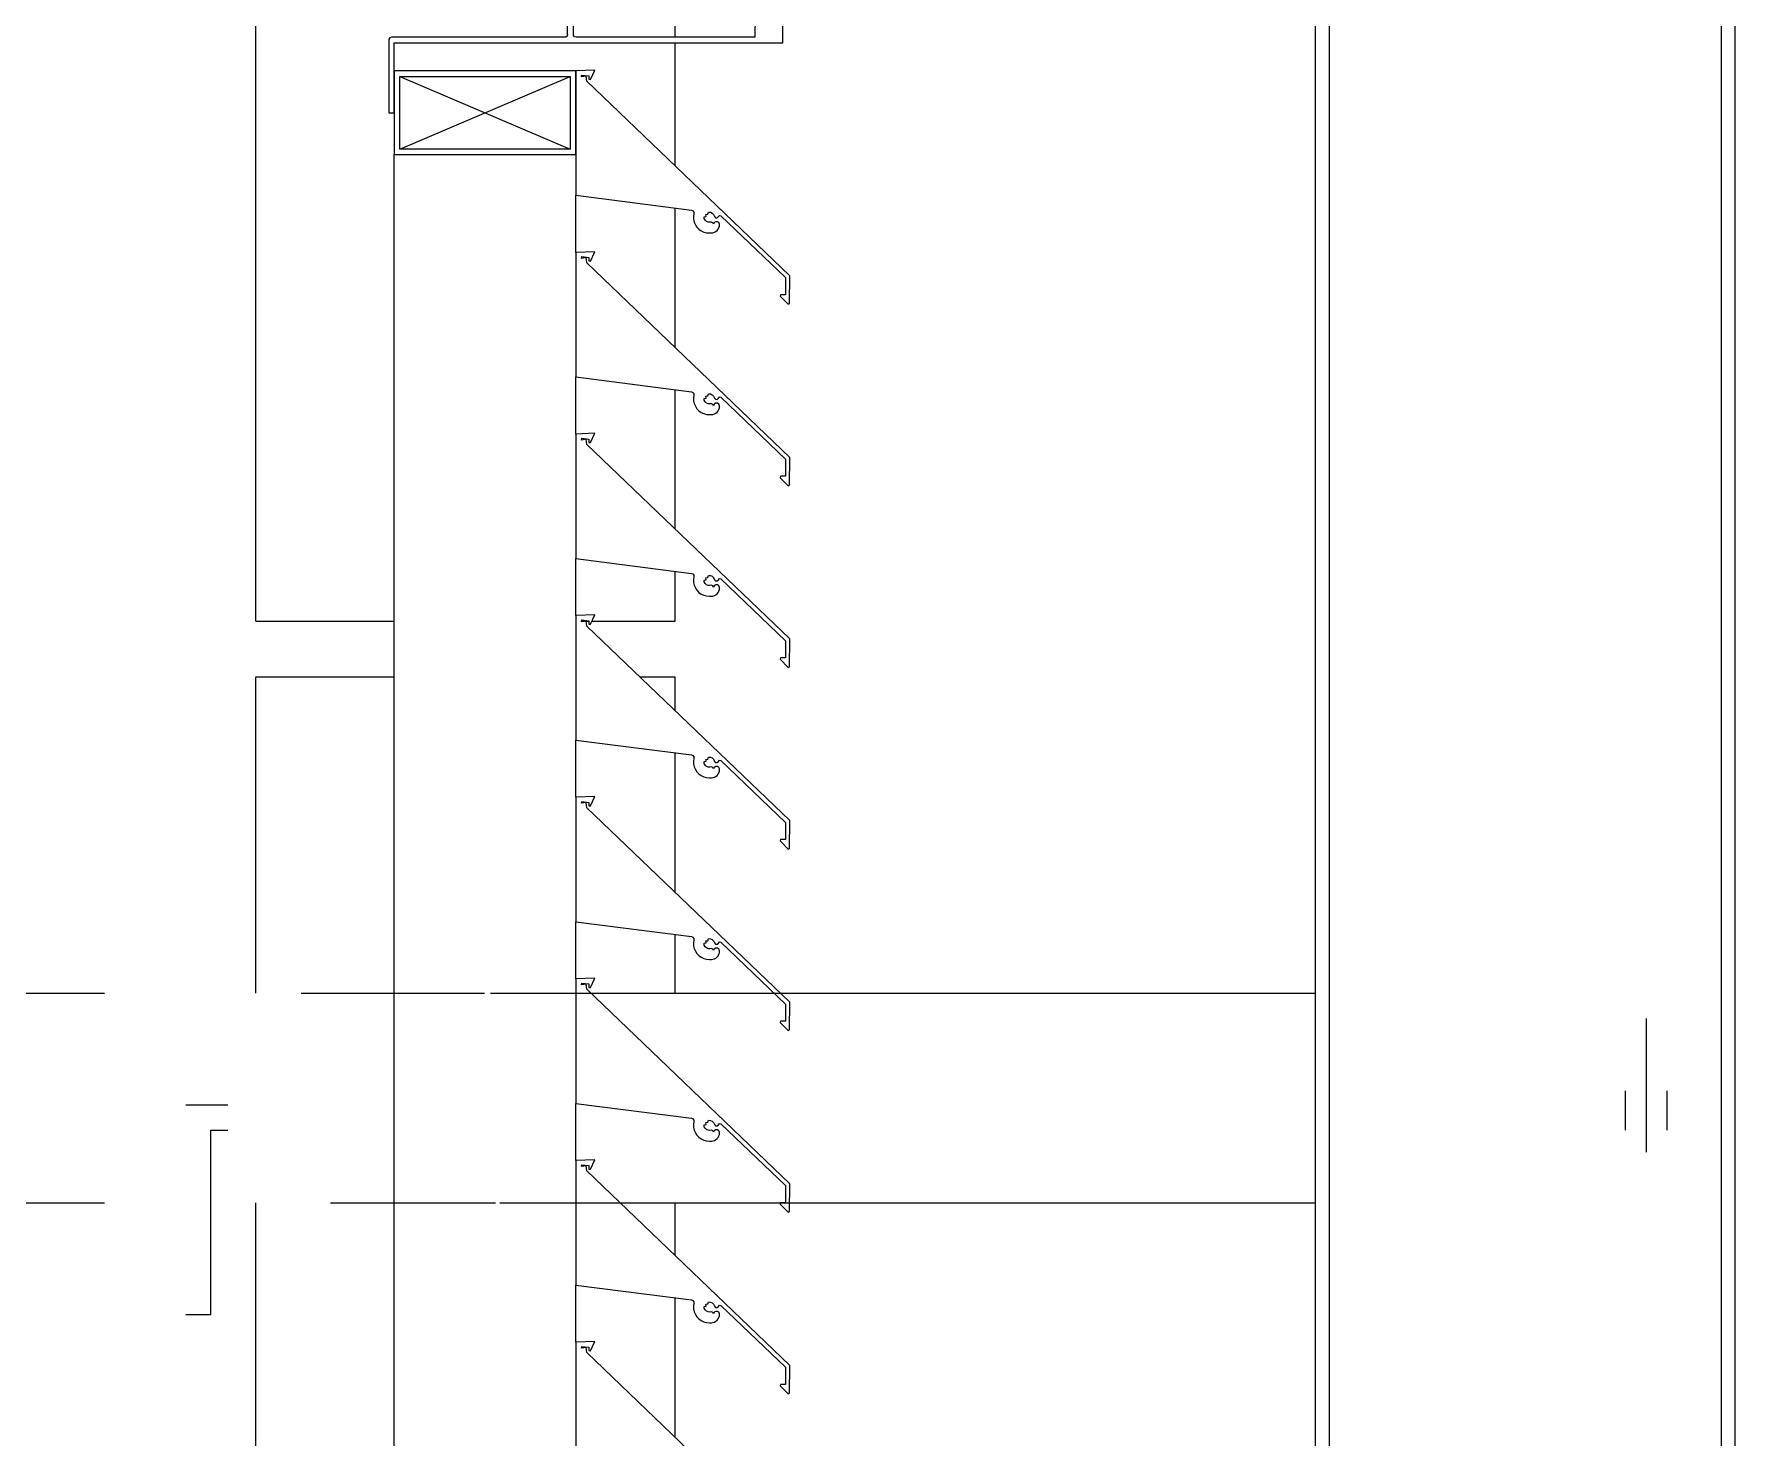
# Model space of a CAD drawing. Header units: millimetres. Extents: x -220592 to 404889, y -217665 to 38245.
# Drawn here: x 31374 to 31982, y -44168 to -43666 of the extents above; entities that cross this region are included whole.
import ezdxf

# ---------------------------------------------------------------- set-up
doc = ezdxf.new("R2010")
doc.units = ezdxf.units.MM
doc.linetypes.add('XKITLINE00', pattern=[0])
doc.linetypes.add('XKITLINE02', pattern=[4, 2, -2])
doc.layers.add('000 - 0_HIDE_OBJ_FRAMING_DEF_SUB_1', color=7, linetype='Continuous')
doc.layers.add('Part', color=7, linetype='Continuous', lineweight=0)

# ---------------------------------------------------------------- blocks, each defined once
blk = doc.blocks.new('*A13831')
at = {"layer": 'Part', "color": 7, "linetype": 'XKITLINE00', "lineweight": 0}
for p, q in [((-135.313349, 75.890846), (-134.818045, 75.890846)), ((-135.313349, 74.758905), (-135.313349, 75.890846)), ((-133.938955, 75.890846), (-133.813349, 75.890846)), ((-133.813349, 75.770243), (-133.813349, 75.890846)), ((-133.813349, 75.120243), (-133.813349, 75.618995)), ((-133.813349, 74.758905), (-133.813349, 74.968995)), ((-135.313349, 70.770764), (-135.313349, 74.008905)), ((-133.813349, 73.820243), (-133.813349, 74.008905)), ((-133.813349, 73.170243), (-133.813349, 73.668995)), ((-133.813349, 72.520243), (-133.813349, 73.018995)), ((-133.813349, 71.870243), (-133.813349, 72.368995)), ((-133.813349, 71.220243), (-133.813349, 71.718995)), ((-133.813349, 70.570243), (-133.813349, 71.068995)), ((-133.813349, 69.920243), (-133.813349, 70.418995)), ((-135.313349, 67.520805), (-135.313349, 70.270764)), ((-133.813349, 69.270243), (-133.813349, 69.768995)), ((-133.813349, 68.620243), (-133.813349, 69.118995)), ((-133.813349, 67.970243), (-133.813349, 68.468995)), ((-133.813349, 67.520805), (-133.813349, 67.818995)), ((-135.313349, 67.520805), (-134.818045, 67.520805)), ((-134.02223, 67.520805), (-133.813349, 67.520805))]:
    blk.add_line(p, q, dxfattribs=at)
blk = doc.blocks.new('*A13836')
at = {"layer": 'Part', "color": 7, "linetype": 'XKITLINE00', "lineweight": 0}
for p, q in [((-134.168236, 74.810123), (-134.168243, 74.364453)), ((-134.10055, 74.812745), (-134.168236, 74.810123)), ((-134.148356, 74.788428), (-134.14632, 74.795001)), ((-134.13134, 74.791332), (-134.148356, 74.788428)), ((-134.14632, 74.795001), (-134.121337, 74.791861)), ((-134.128443, 74.772789), (-134.13134, 74.791332)), ((-134.121337, 74.791861), (-134.121208, 74.77967)), ((-134.121208, 74.77967), (-134.116085, 74.779258)), ((-134.116085, 74.779258), (-134.10055, 74.812745)), ((-133.403321, 74.076543), (-134.128443, 74.772789)), ((-134.168243, 74.364453), (-133.754237, 74.311423)), ((-133.754237, 74.311423), (-133.749162, 74.309233)), ((-133.749162, 74.309233), (-133.746025, 74.304681)), ((-133.745786, 74.299159), (-133.747272, 74.289025)), ((-133.747272, 74.289025), (-133.746897, 74.278789)), ((-133.746025, 74.304681), (-133.745786, 74.299159)), ((-133.709279, 74.287625), (-133.701573, 74.288731)), ((-133.702743, 74.295791), (-133.695578, 74.296735)), ((-133.701573, 74.288731), (-133.702743, 74.295791)), ((-133.695578, 74.296735), (-133.693256, 74.304125)), ((-133.693256, 74.304125), (-133.686584, 74.303703)), ((-133.686584, 74.303703), (-133.680508, 74.300913)), ((-133.680508, 74.300913), (-133.675841, 74.296126)), ((-133.675841, 74.296126), (-133.672727, 74.288553)), ((-133.672727, 74.288553), (-133.668544, 74.284396)), ((-133.658186, 74.288044), (-133.654531, 74.292671)), ((-133.654531, 74.292671), (-133.649372, 74.291579)), ((-133.649372, 74.291579), (-133.418356, 74.070176)), ((-133.746897, 74.278789), (-133.744674, 74.26879)), ((-133.744674, 74.26879), (-133.740676, 74.25936)), ((-133.740676, 74.25936), (-133.735036, 74.25081)), ((-133.735036, 74.25081), (-133.72794, 74.243423)), ((-133.72794, 74.243423), (-133.719624, 74.237445)), ((-133.719624, 74.237445), (-133.710361, 74.233072)), ((-133.710361, 74.233072), (-133.70046, 74.230449)), ((-133.70871, 74.281141), (-133.709279, 74.287625)), ((-133.705908, 74.275267), (-133.70871, 74.281141)), ((-133.701226, 74.270745), (-133.705908, 74.275267)), ((-133.695258, 74.268147), (-133.701226, 74.270745)), ((-133.70046, 74.230449), (-133.690247, 74.229664)), ((-133.688758, 74.267803), (-133.695258, 74.268147)), ((-133.690247, 74.229664), (-133.683448, 74.229762)), ((-133.68284, 74.268708), (-133.688758, 74.267803)), ((-133.683448, 74.229762), (-133.67772, 74.230398)), ((-133.678029, 74.266301), (-133.68284, 74.268708)), ((-133.675999, 74.26132), (-133.678029, 74.266301)), ((-133.67772, 74.230398), (-133.672219, 74.232117)), ((-133.673057, 74.266792), (-133.675999, 74.26132)), ((-133.6679, 74.27001), (-133.673057, 74.266792)), ((-133.672219, 74.232117), (-133.667149, 74.234857)), ((-133.668544, 74.284396), (-133.66265, 74.28419)), ((-133.661823, 74.269998), (-133.6679, 74.27001)), ((-133.667149, 74.234857), (-133.662695, 74.238515)), ((-133.662695, 74.238515), (-133.659024, 74.242958)), ((-133.66265, 74.28419), (-133.658186, 74.288044)), ((-133.656679, 74.266761), (-133.661823, 74.269998)), ((-133.659024, 74.242958), (-133.65627, 74.248021)), ((-133.654039, 74.261287), (-133.656679, 74.266761)), ((-133.65627, 74.248021), (-133.654535, 74.253517)), ((-133.654535, 74.253517), (-133.654039, 74.261287)), ((-133.418356, 74.070176), (-133.418699, 74.00883)), ((-133.403874, 73.977392), (-133.403321, 74.076543)), ((-133.436119, 74.008733), (-133.437204, 74.003812)), ((-133.437204, 74.003812), (-133.408555, 73.974923)), ((-133.418699, 74.00883), (-133.436119, 74.008733)), ((-133.408555, 73.974923), (-133.403874, 73.977392))]:
    blk.add_line(p, q, dxfattribs=at)
blk = doc.blocks.new('*A13837')
at = {"layer": 'Part', "color": 7, "linetype": 'XKITLINE00', "lineweight": 0}
for p, q in [((-134.817761, 79.41003), (-134.837761, 79.410027)), ((-134.837761, 79.410027), (-134.837716, 79.150027)), ((-134.817717, 79.16003), (-134.817761, 79.41003)), ((-133.427717, 79.160273), (-134.817717, 79.16003)), ((-133.428462, 79.066446), (-133.427717, 79.160273)), ((-134.837716, 79.150027), (-134.836029, 79.144471)), ((-134.836029, 79.144471), (-134.831541, 79.140789)), ((-134.831541, 79.140789), (-134.207714, 79.140137)), ((-134.207714, 79.140137), (-134.202158, 79.138452)), ((-134.202158, 79.138452), (-134.198474, 79.133965)), ((-134.198474, 79.133965), (-134.197712, 79.130138)), ((-134.197548, 78.190138), (-134.197712, 79.130138)), ((-134.177712, 79.130142), (-134.176028, 79.135698)), ((-134.176786, 78.186315), (-134.177712, 79.130142)), ((-134.176028, 79.135698), (-134.171541, 79.139382)), ((-134.171541, 79.139382), (-133.527714, 79.140255)), ((-133.527714, 79.140255), (-133.527702, 79.070255)), ((-133.527702, 79.070255), (-133.526015, 79.0647)), ((-133.526015, 79.0647), (-133.521527, 79.061018)), ((-133.521527, 79.061018), (-133.4377, 79.060271)), ((-133.4377, 79.060271), (-133.432145, 79.061957)), ((-133.432145, 79.061957), (-133.428462, 79.066446)), ((-133.526798, 78.254082), (-133.527546, 78.180255)), ((-133.523116, 78.258571), (-133.526798, 78.254082)), ((-133.51756, 78.260257), (-133.523116, 78.258571)), ((-133.433733, 78.25951), (-133.51756, 78.260257)), ((-133.429245, 78.255828), (-133.433733, 78.25951)), ((-133.427559, 78.250273), (-133.429245, 78.255828)), ((-133.427543, 78.160273), (-133.427559, 78.250273)), ((-134.199232, 78.184582), (-134.20372, 78.180899)), ((-134.197548, 78.190138), (-134.199232, 78.184582)), ((-134.173102, 78.181828), (-134.176786, 78.186315)), ((-134.836784, 78.173854), (-134.837499, 77.910027)), ((-134.833102, 78.178342), (-134.836784, 78.173854)), ((-134.827546, 78.180028), (-134.833102, 78.178342)), ((-134.20372, 78.180899), (-134.827546, 78.180028)), ((-134.817543, 78.16003), (-133.427543, 78.160273)), ((-134.817499, 77.91003), (-134.817543, 78.16003)), ((-134.167546, 78.180144), (-134.173102, 78.181828)), ((-133.527546, 78.180255), (-134.167546, 78.180144)), ((-134.837499, 77.910027), (-134.817499, 77.91003))]:
    blk.add_line(p, q, dxfattribs=at)
blk = doc.blocks.new('*A13851')
at = {"layer": 'Part', "color": 7, "linetype": 'XKITLINE00', "lineweight": 0}
for p, q in [((-134.818045, 67.225501), (-134.818045, 77.760135)), ((-134.168045, 77.410131), (-134.168045, 77.614427)), ((-134.168045, 76.760131), (-134.168045, 76.964427)), ((-134.168045, 76.110131), (-134.168045, 76.314427)), ((-134.168045, 75.460131), (-134.168045, 75.664427)), ((-134.168045, 74.810131), (-134.168045, 75.014427)), ((-134.168045, 74.160131), (-134.168045, 74.364427)), ((-134.168045, 73.510131), (-134.168045, 73.714427))]:
    blk.add_line(p, q, dxfattribs=at)
blk = doc.blocks.new('*A13856')
at = {"layer": 'Part', "color": 7, "linetype": 'XKITLINE00', "lineweight": 0}
for p, q in [((-135.563342, 74.358905), (-135.413342, 74.358905)), ((-135.473342, 73.608905), (-135.473342, 74.268905)), ((-135.473342, 74.268905), (-135.413342, 74.268905)), ((-135.563342, 73.608905), (-135.473342, 73.608905))]:
    blk.add_line(p, q, dxfattribs=at)
blk = doc.blocks.new('*A13868')
at = {"layer": 'Part', "color": 7, "linetype": 'XKITLINE00', "lineweight": 0}
for p, q in [((-135.313349, 82.090846), (-134.818045, 82.090846)), ((-135.313349, 79.570764), (-135.313349, 82.090846)), ((-134.168045, 82.090846), (-133.813349, 82.090846)), ((-133.813349, 81.670243), (-133.813349, 82.090846)), ((-133.813349, 81.020243), (-133.813349, 81.518995)), ((-133.813349, 80.370243), (-133.813349, 80.868995)), ((-133.813349, 79.720243), (-133.813349, 80.218995)), ((-133.813349, 79.160205), (-133.813349, 79.568995)), ((-133.813349, 78.180205), (-133.813349, 79.139868)), ((-135.313349, 76.090846), (-135.313349, 79.070764)), ((-133.813349, 77.720243), (-133.813349, 78.160205)), ((-133.813349, 77.070243), (-133.813349, 77.568995)), ((-133.813349, 76.420243), (-133.813349, 76.918995)), ((-133.813349, 76.090846), (-133.813349, 76.268995)), ((-135.313349, 76.090846), (-134.818045, 76.090846)), ((-134.147607, 76.090846), (-134.134188, 76.090846)), ((-134.131264, 76.090846), (-134.121326, 76.090846)), ((-134.110709, 76.090846), (-133.813349, 76.090846))]:
    blk.add_line(p, q, dxfattribs=at)
blk = doc.blocks.new('*A13970')
at = {"layer": 'Part', "color": 7, "linetype": 'XKITLINE00', "lineweight": 0}
for p, q in [((-134.168236, 74.160123), (-134.168243, 73.714453)), ((-134.10055, 74.162745), (-134.168236, 74.160123)), ((-134.148356, 74.138428), (-134.14632, 74.145001)), ((-134.13134, 74.141332), (-134.148356, 74.138428)), ((-134.14632, 74.145001), (-134.121337, 74.141861)), ((-134.128443, 74.122789), (-134.13134, 74.141332)), ((-133.403321, 73.426543), (-134.128443, 74.122789)), ((-134.121337, 74.141861), (-134.121208, 74.12967)), ((-134.121208, 74.12967), (-134.116085, 74.129258)), ((-134.116085, 74.129258), (-134.10055, 74.162745)), ((-134.168243, 73.714453), (-133.754237, 73.661423)), ((-133.754237, 73.661423), (-133.749162, 73.659233)), ((-133.749162, 73.659233), (-133.746025, 73.654681)), ((-133.745786, 73.649159), (-133.747272, 73.639025)), ((-133.747272, 73.639025), (-133.746897, 73.628789)), ((-133.746897, 73.628789), (-133.744674, 73.61879)), ((-133.746025, 73.654681), (-133.745786, 73.649159)), ((-133.709279, 73.637625), (-133.701573, 73.638731)), ((-133.70871, 73.631141), (-133.709279, 73.637625)), ((-133.705908, 73.625267), (-133.70871, 73.631141)), ((-133.701226, 73.620745), (-133.705908, 73.625267)), ((-133.702743, 73.645791), (-133.695578, 73.646735)), ((-133.701573, 73.638731), (-133.702743, 73.645791)), ((-133.695258, 73.618147), (-133.701226, 73.620745)), ((-133.695578, 73.646735), (-133.693256, 73.654125)), ((-133.693256, 73.654125), (-133.686584, 73.653703)), ((-133.686584, 73.653703), (-133.680508, 73.650913)), ((-133.680508, 73.650913), (-133.675841, 73.646126)), ((-133.675841, 73.646126), (-133.672727, 73.638553)), ((-133.6679, 73.62001), (-133.673057, 73.616792)), ((-133.672727, 73.638553), (-133.668544, 73.634396)), ((-133.668544, 73.634396), (-133.66265, 73.63419)), ((-133.661823, 73.619998), (-133.6679, 73.62001)), ((-133.66265, 73.63419), (-133.658186, 73.638044)), ((-133.656679, 73.616761), (-133.661823, 73.619998)), ((-133.658186, 73.638044), (-133.654531, 73.642671)), ((-133.654531, 73.642671), (-133.649372, 73.641579)), ((-133.649372, 73.641579), (-133.418356, 73.420176)), ((-133.744674, 73.61879), (-133.740676, 73.60936)), ((-133.740676, 73.60936), (-133.735036, 73.60081)), ((-133.735036, 73.60081), (-133.72794, 73.593423)), ((-133.72794, 73.593423), (-133.719624, 73.587445)), ((-133.719624, 73.587445), (-133.710361, 73.583072)), ((-133.710361, 73.583072), (-133.70046, 73.580449)), ((-133.70046, 73.580449), (-133.690247, 73.579664)), ((-133.688758, 73.617803), (-133.695258, 73.618147)), ((-133.690247, 73.579664), (-133.683448, 73.579762)), ((-133.68284, 73.618708), (-133.688758, 73.617803)), ((-133.683448, 73.579762), (-133.67772, 73.580398)), ((-133.678029, 73.616301), (-133.68284, 73.618708)), ((-133.675999, 73.61132), (-133.678029, 73.616301)), ((-133.67772, 73.580398), (-133.672219, 73.582117)), ((-133.673057, 73.616792), (-133.675999, 73.61132)), ((-133.672219, 73.582117), (-133.667149, 73.584857)), ((-133.667149, 73.584857), (-133.662695, 73.588515)), ((-133.662695, 73.588515), (-133.659024, 73.592958)), ((-133.659024, 73.592958), (-133.65627, 73.598021)), ((-133.654039, 73.611287), (-133.656679, 73.616761)), ((-133.65627, 73.598021), (-133.654535, 73.603517)), ((-133.654535, 73.603517), (-133.654039, 73.611287)), ((-133.418356, 73.420176), (-133.418699, 73.35883)), ((-133.403874, 73.327392), (-133.403321, 73.426543)), ((-133.436119, 73.358733), (-133.437204, 73.353812)), ((-133.437204, 73.353812), (-133.408555, 73.324923)), ((-133.418699, 73.35883), (-133.436119, 73.358733)), ((-133.408555, 73.324923), (-133.403874, 73.327392))]:
    blk.add_line(p, q, dxfattribs=at)
blk = doc.blocks.new('*A13971')
at = {"layer": 'Part', "color": 7, "linetype": 'XKITLINE00', "lineweight": 0}
for p, q in [((-134.168236, 73.510123), (-134.168243, 73.064453)), ((-134.10055, 73.512745), (-134.168236, 73.510123)), ((-134.116085, 73.479258), (-134.10055, 73.512745)), ((-134.148356, 73.488428), (-134.14632, 73.495001)), ((-134.13134, 73.491332), (-134.148356, 73.488428)), ((-134.14632, 73.495001), (-134.121337, 73.491861)), ((-134.128443, 73.472789), (-134.13134, 73.491332)), ((-133.403321, 72.776543), (-134.128443, 73.472789)), ((-134.121337, 73.491861), (-134.121208, 73.47967)), ((-134.121208, 73.47967), (-134.116085, 73.479258)), ((-134.168243, 73.064453), (-133.754237, 73.011423)), ((-133.754237, 73.011423), (-133.749162, 73.009233)), ((-133.749162, 73.009233), (-133.746025, 73.004681)), ((-133.745786, 72.999159), (-133.747272, 72.989025)), ((-133.747272, 72.989025), (-133.746897, 72.978789)), ((-133.746897, 72.978789), (-133.744674, 72.96879)), ((-133.746025, 73.004681), (-133.745786, 72.999159)), ((-133.744674, 72.96879), (-133.740676, 72.95936)), ((-133.740676, 72.95936), (-133.735036, 72.95081)), ((-133.735036, 72.95081), (-133.72794, 72.943423)), ((-133.709279, 72.987625), (-133.701573, 72.988731)), ((-133.70871, 72.981141), (-133.709279, 72.987625)), ((-133.705908, 72.975267), (-133.70871, 72.981141)), ((-133.701226, 72.970745), (-133.705908, 72.975267)), ((-133.702743, 72.995791), (-133.695578, 72.996735)), ((-133.701573, 72.988731), (-133.702743, 72.995791)), ((-133.695258, 72.968147), (-133.701226, 72.970745)), ((-133.695578, 72.996735), (-133.693256, 73.004125)), ((-133.688758, 72.967803), (-133.695258, 72.968147)), ((-133.693256, 73.004125), (-133.686584, 73.003703)), ((-133.68284, 72.968708), (-133.688758, 72.967803)), ((-133.686584, 73.003703), (-133.680508, 73.000913)), ((-133.678029, 72.966301), (-133.68284, 72.968708)), ((-133.680508, 73.000913), (-133.675841, 72.996126)), ((-133.675999, 72.96132), (-133.678029, 72.966301)), ((-133.673057, 72.966792), (-133.675999, 72.96132)), ((-133.675841, 72.996126), (-133.672727, 72.988553)), ((-133.6679, 72.97001), (-133.673057, 72.966792)), ((-133.672727, 72.988553), (-133.668544, 72.984396)), ((-133.668544, 72.984396), (-133.66265, 72.98419)), ((-133.661823, 72.969998), (-133.6679, 72.97001)), ((-133.66265, 72.98419), (-133.658186, 72.988044)), ((-133.656679, 72.966761), (-133.661823, 72.969998)), ((-133.658186, 72.988044), (-133.654531, 72.992671)), ((-133.654039, 72.961287), (-133.656679, 72.966761)), ((-133.65627, 72.948021), (-133.654535, 72.953517)), ((-133.654535, 72.953517), (-133.654039, 72.961287)), ((-133.654531, 72.992671), (-133.649372, 72.991579)), ((-133.649372, 72.991579), (-133.418356, 72.770176)), ((-133.72794, 72.943423), (-133.719624, 72.937445)), ((-133.719624, 72.937445), (-133.710361, 72.933072)), ((-133.710361, 72.933072), (-133.70046, 72.930449)), ((-133.70046, 72.930449), (-133.690247, 72.929664)), ((-133.690247, 72.929664), (-133.683448, 72.929762)), ((-133.683448, 72.929762), (-133.67772, 72.930398)), ((-133.67772, 72.930398), (-133.672219, 72.932117)), ((-133.672219, 72.932117), (-133.667149, 72.934857)), ((-133.667149, 72.934857), (-133.662695, 72.938515)), ((-133.662695, 72.938515), (-133.659024, 72.942958)), ((-133.659024, 72.942958), (-133.65627, 72.948021)), ((-133.418356, 72.770176), (-133.418699, 72.70883)), ((-133.403874, 72.677392), (-133.403321, 72.776543)), ((-133.436119, 72.708733), (-133.437204, 72.703812)), ((-133.418699, 72.70883), (-133.436119, 72.708733)), ((-133.437204, 72.703812), (-133.408555, 72.674923)), ((-133.408555, 72.674923), (-133.403874, 72.677392))]:
    blk.add_line(p, q, dxfattribs=at)
blk = doc.blocks.new('*A13983')
at = {"layer": 'Part', "color": 7, "linetype": 'XKITLINE00', "lineweight": 0}
for p, q in [((-134.10055, 78.062745), (-134.168236, 78.060123)), ((-134.116085, 78.029258), (-134.10055, 78.062745)), ((-134.168236, 78.060123), (-134.168243, 77.614453)), ((-134.148356, 78.038428), (-134.14632, 78.045001)), ((-134.13134, 78.041332), (-134.148356, 78.038428)), ((-134.14632, 78.045001), (-134.121337, 78.041861)), ((-134.128443, 78.022789), (-134.13134, 78.041332)), ((-133.403321, 77.326543), (-134.128443, 78.022789)), ((-134.121337, 78.041861), (-134.121208, 78.02967)), ((-134.121208, 78.02967), (-134.116085, 78.029258)), ((-134.168243, 77.614453), (-133.754237, 77.561423)), ((-133.754237, 77.561423), (-133.749162, 77.559233)), ((-133.749162, 77.559233), (-133.746025, 77.554681)), ((-133.745786, 77.549159), (-133.747272, 77.539025)), ((-133.747272, 77.539025), (-133.746897, 77.528789)), ((-133.746897, 77.528789), (-133.744674, 77.51879)), ((-133.746025, 77.554681), (-133.745786, 77.549159)), ((-133.744674, 77.51879), (-133.740676, 77.50936)), ((-133.709279, 77.537625), (-133.701573, 77.538731)), ((-133.70871, 77.531141), (-133.709279, 77.537625)), ((-133.705908, 77.525267), (-133.70871, 77.531141)), ((-133.701226, 77.520745), (-133.705908, 77.525267)), ((-133.702743, 77.545791), (-133.695578, 77.546735)), ((-133.701573, 77.538731), (-133.702743, 77.545791)), ((-133.695258, 77.518147), (-133.701226, 77.520745)), ((-133.695578, 77.546735), (-133.693256, 77.554125)), ((-133.688758, 77.517803), (-133.695258, 77.518147)), ((-133.693256, 77.554125), (-133.686584, 77.553703)), ((-133.68284, 77.518708), (-133.688758, 77.517803)), ((-133.686584, 77.553703), (-133.680508, 77.550913)), ((-133.678029, 77.516301), (-133.68284, 77.518708)), ((-133.680508, 77.550913), (-133.675841, 77.546126)), ((-133.675999, 77.51132), (-133.678029, 77.516301)), ((-133.673057, 77.516792), (-133.675999, 77.51132)), ((-133.675841, 77.546126), (-133.672727, 77.538553)), ((-133.6679, 77.52001), (-133.673057, 77.516792)), ((-133.672727, 77.538553), (-133.668544, 77.534396)), ((-133.668544, 77.534396), (-133.66265, 77.53419)), ((-133.661823, 77.519998), (-133.6679, 77.52001)), ((-133.66265, 77.53419), (-133.658186, 77.538044)), ((-133.656679, 77.516761), (-133.661823, 77.519998)), ((-133.658186, 77.538044), (-133.654531, 77.542671)), ((-133.654039, 77.511287), (-133.656679, 77.516761)), ((-133.654531, 77.542671), (-133.649372, 77.541579)), ((-133.649372, 77.541579), (-133.418356, 77.320176)), ((-133.740676, 77.50936), (-133.735036, 77.50081)), ((-133.735036, 77.50081), (-133.72794, 77.493423)), ((-133.72794, 77.493423), (-133.719624, 77.487445)), ((-133.719624, 77.487445), (-133.710361, 77.483072)), ((-133.710361, 77.483072), (-133.70046, 77.480449)), ((-133.70046, 77.480449), (-133.690247, 77.479664)), ((-133.690247, 77.479664), (-133.683448, 77.479762)), ((-133.683448, 77.479762), (-133.67772, 77.480398)), ((-133.67772, 77.480398), (-133.672219, 77.482117)), ((-133.672219, 77.482117), (-133.667149, 77.484857)), ((-133.667149, 77.484857), (-133.662695, 77.488515)), ((-133.662695, 77.488515), (-133.659024, 77.492958)), ((-133.659024, 77.492958), (-133.65627, 77.498021)), ((-133.65627, 77.498021), (-133.654535, 77.503517)), ((-133.654535, 77.503517), (-133.654039, 77.511287)), ((-133.418356, 77.320176), (-133.418699, 77.25883)), ((-133.403874, 77.227392), (-133.403321, 77.326543)), ((-133.436119, 77.258733), (-133.437204, 77.253812)), ((-133.437204, 77.253812), (-133.408555, 77.224923)), ((-133.418699, 77.25883), (-133.436119, 77.258733)), ((-133.408555, 77.224923), (-133.403874, 77.227392))]:
    blk.add_line(p, q, dxfattribs=at)
blk = doc.blocks.new('*A13984')
at = {"layer": 'Part', "color": 7, "linetype": 'XKITLINE00', "lineweight": 0}
for p, q in [((-134.168236, 77.410123), (-134.168243, 76.964453)), ((-134.10055, 77.412745), (-134.168236, 77.410123)), ((-134.148356, 77.388428), (-134.14632, 77.395001)), ((-134.14632, 77.395001), (-134.121337, 77.391861)), ((-134.121337, 77.391861), (-134.121208, 77.37967)), ((-134.116085, 77.379258), (-134.10055, 77.412745)), ((-134.13134, 77.391332), (-134.148356, 77.388428)), ((-134.128443, 77.372789), (-134.13134, 77.391332)), ((-133.403321, 76.676543), (-134.128443, 77.372789)), ((-134.121208, 77.37967), (-134.116085, 77.379258)), ((-134.168243, 76.964453), (-133.754237, 76.911423)), ((-133.754237, 76.911423), (-133.749162, 76.909233)), ((-133.749162, 76.909233), (-133.746025, 76.904681)), ((-133.745786, 76.899159), (-133.747272, 76.889025)), ((-133.747272, 76.889025), (-133.746897, 76.878789)), ((-133.746897, 76.878789), (-133.744674, 76.86879)), ((-133.746025, 76.904681), (-133.745786, 76.899159)), ((-133.744674, 76.86879), (-133.740676, 76.85936)), ((-133.740676, 76.85936), (-133.735036, 76.85081)), ((-133.735036, 76.85081), (-133.72794, 76.843423)), ((-133.709279, 76.887625), (-133.701573, 76.888731)), ((-133.70871, 76.881141), (-133.709279, 76.887625)), ((-133.705908, 76.875267), (-133.70871, 76.881141)), ((-133.701226, 76.870745), (-133.705908, 76.875267)), ((-133.702743, 76.895791), (-133.695578, 76.896735)), ((-133.701573, 76.888731), (-133.702743, 76.895791)), ((-133.695258, 76.868147), (-133.701226, 76.870745)), ((-133.695578, 76.896735), (-133.693256, 76.904125)), ((-133.688758, 76.867803), (-133.695258, 76.868147)), ((-133.693256, 76.904125), (-133.686584, 76.903703)), ((-133.68284, 76.868708), (-133.688758, 76.867803)), ((-133.686584, 76.903703), (-133.680508, 76.900913)), ((-133.678029, 76.866301), (-133.68284, 76.868708)), ((-133.680508, 76.900913), (-133.675841, 76.896126)), ((-133.675999, 76.86132), (-133.678029, 76.866301)), ((-133.673057, 76.866792), (-133.675999, 76.86132)), ((-133.675841, 76.896126), (-133.672727, 76.888553)), ((-133.6679, 76.87001), (-133.673057, 76.866792)), ((-133.672727, 76.888553), (-133.668544, 76.884396)), ((-133.668544, 76.884396), (-133.66265, 76.88419)), ((-133.661823, 76.869998), (-133.6679, 76.87001)), ((-133.66265, 76.88419), (-133.658186, 76.888044)), ((-133.656679, 76.866761), (-133.661823, 76.869998)), ((-133.659024, 76.842958), (-133.65627, 76.848021)), ((-133.658186, 76.888044), (-133.654531, 76.892671)), ((-133.654039, 76.861287), (-133.656679, 76.866761)), ((-133.65627, 76.848021), (-133.654535, 76.853517)), ((-133.654535, 76.853517), (-133.654039, 76.861287)), ((-133.654531, 76.892671), (-133.649372, 76.891579)), ((-133.649372, 76.891579), (-133.418356, 76.670176)), ((-133.72794, 76.843423), (-133.719624, 76.837445)), ((-133.719624, 76.837445), (-133.710361, 76.833072)), ((-133.710361, 76.833072), (-133.70046, 76.830449)), ((-133.70046, 76.830449), (-133.690247, 76.829664)), ((-133.690247, 76.829664), (-133.683448, 76.829762)), ((-133.683448, 76.829762), (-133.67772, 76.830398)), ((-133.67772, 76.830398), (-133.672219, 76.832117)), ((-133.672219, 76.832117), (-133.667149, 76.834857)), ((-133.667149, 76.834857), (-133.662695, 76.838515)), ((-133.662695, 76.838515), (-133.659024, 76.842958)), ((-133.418356, 76.670176), (-133.418699, 76.60883)), ((-133.403874, 76.577392), (-133.403321, 76.676543)), ((-133.436119, 76.608733), (-133.437204, 76.603812)), ((-133.437204, 76.603812), (-133.408555, 76.574923)), ((-133.418699, 76.60883), (-133.436119, 76.608733)), ((-133.408555, 76.574923), (-133.403874, 76.577392))]:
    blk.add_line(p, q, dxfattribs=at)
blk = doc.blocks.new('*A13985')
at = {"layer": 'Part', "color": 7, "linetype": 'XKITLINE00', "lineweight": 0}
for p, q in [((-134.168236, 76.760123), (-134.168243, 76.314453)), ((-134.10055, 76.762745), (-134.168236, 76.760123)), ((-134.148356, 76.738428), (-134.14632, 76.745001)), ((-134.13134, 76.741332), (-134.148356, 76.738428)), ((-134.14632, 76.745001), (-134.121337, 76.741861)), ((-134.128443, 76.722789), (-134.13134, 76.741332)), ((-133.403321, 76.026543), (-134.128443, 76.722789)), ((-134.121337, 76.741861), (-134.121208, 76.72967)), ((-134.121208, 76.72967), (-134.116085, 76.729258)), ((-134.116085, 76.729258), (-134.10055, 76.762745)), ((-134.168243, 76.314453), (-133.754237, 76.261423)), ((-133.754237, 76.261423), (-133.749162, 76.259233)), ((-133.749162, 76.259233), (-133.746025, 76.254681)), ((-133.745786, 76.249159), (-133.747272, 76.239025)), ((-133.747272, 76.239025), (-133.746897, 76.228789)), ((-133.746025, 76.254681), (-133.745786, 76.249159)), ((-133.709279, 76.237625), (-133.701573, 76.238731)), ((-133.70871, 76.231141), (-133.709279, 76.237625)), ((-133.702743, 76.245791), (-133.695578, 76.246735)), ((-133.701573, 76.238731), (-133.702743, 76.245791)), ((-133.695578, 76.246735), (-133.693256, 76.254125)), ((-133.693256, 76.254125), (-133.686584, 76.253703)), ((-133.686584, 76.253703), (-133.680508, 76.250913)), ((-133.680508, 76.250913), (-133.675841, 76.246126)), ((-133.675841, 76.246126), (-133.672727, 76.238553)), ((-133.672727, 76.238553), (-133.668544, 76.234396)), ((-133.66265, 76.23419), (-133.658186, 76.238044)), ((-133.658186, 76.238044), (-133.654531, 76.242671)), ((-133.654531, 76.242671), (-133.649372, 76.241579)), ((-133.649372, 76.241579), (-133.418356, 76.020176)), ((-133.746897, 76.228789), (-133.744674, 76.21879)), ((-133.744674, 76.21879), (-133.740676, 76.20936)), ((-133.740676, 76.20936), (-133.735036, 76.20081)), ((-133.735036, 76.20081), (-133.72794, 76.193423)), ((-133.72794, 76.193423), (-133.719624, 76.187445)), ((-133.719624, 76.187445), (-133.710361, 76.183072)), ((-133.710361, 76.183072), (-133.70046, 76.180449)), ((-133.705908, 76.225267), (-133.70871, 76.231141)), ((-133.701226, 76.220745), (-133.705908, 76.225267)), ((-133.695258, 76.218147), (-133.701226, 76.220745)), ((-133.70046, 76.180449), (-133.690247, 76.179664)), ((-133.688758, 76.217803), (-133.695258, 76.218147)), ((-133.690247, 76.179664), (-133.683448, 76.179762)), ((-133.68284, 76.218708), (-133.688758, 76.217803)), ((-133.683448, 76.179762), (-133.67772, 76.180398)), ((-133.678029, 76.216301), (-133.68284, 76.218708)), ((-133.675999, 76.21132), (-133.678029, 76.216301)), ((-133.67772, 76.180398), (-133.672219, 76.182117)), ((-133.673057, 76.216792), (-133.675999, 76.21132)), ((-133.6679, 76.22001), (-133.673057, 76.216792)), ((-133.672219, 76.182117), (-133.667149, 76.184857)), ((-133.668544, 76.234396), (-133.66265, 76.23419)), ((-133.661823, 76.219998), (-133.6679, 76.22001)), ((-133.667149, 76.184857), (-133.662695, 76.188515)), ((-133.662695, 76.188515), (-133.659024, 76.192958)), ((-133.656679, 76.216761), (-133.661823, 76.219998)), ((-133.659024, 76.192958), (-133.65627, 76.198021)), ((-133.654039, 76.211287), (-133.656679, 76.216761)), ((-133.65627, 76.198021), (-133.654535, 76.203517)), ((-133.654535, 76.203517), (-133.654039, 76.211287)), ((-133.418356, 76.020176), (-133.418699, 75.95883)), ((-133.403874, 75.927392), (-133.403321, 76.026543)), ((-133.436119, 75.958733), (-133.437204, 75.953812)), ((-133.437204, 75.953812), (-133.408555, 75.924923)), ((-133.418699, 75.95883), (-133.436119, 75.958733)), ((-133.408555, 75.924923), (-133.403874, 75.927392))]:
    blk.add_line(p, q, dxfattribs=at)
blk = doc.blocks.new('*A13986')
at = {"layer": 'Part', "color": 7, "linetype": 'XKITLINE00', "lineweight": 0}
for p, q in [((-134.168236, 76.110123), (-134.168243, 75.664453)), ((-134.10055, 76.112745), (-134.168236, 76.110123)), ((-134.148356, 76.088428), (-134.14632, 76.095001)), ((-134.13134, 76.091332), (-134.148356, 76.088428)), ((-134.14632, 76.095001), (-134.121337, 76.091861)), ((-134.128443, 76.072789), (-134.13134, 76.091332)), ((-133.403321, 75.376543), (-134.128443, 76.072789)), ((-134.121337, 76.091861), (-134.121208, 76.07967)), ((-134.121208, 76.07967), (-134.116085, 76.079258)), ((-134.116085, 76.079258), (-134.10055, 76.112745)), ((-134.168243, 75.664453), (-133.754237, 75.611423)), ((-133.754237, 75.611423), (-133.749162, 75.609233)), ((-133.749162, 75.609233), (-133.746025, 75.604681)), ((-133.745786, 75.599159), (-133.747272, 75.589025)), ((-133.747272, 75.589025), (-133.746897, 75.578789)), ((-133.746897, 75.578789), (-133.744674, 75.56879)), ((-133.746025, 75.604681), (-133.745786, 75.599159)), ((-133.744674, 75.56879), (-133.740676, 75.55936)), ((-133.709279, 75.587625), (-133.701573, 75.588731)), ((-133.70871, 75.581141), (-133.709279, 75.587625)), ((-133.705908, 75.575267), (-133.70871, 75.581141)), ((-133.701226, 75.570745), (-133.705908, 75.575267)), ((-133.702743, 75.595791), (-133.695578, 75.596735)), ((-133.701573, 75.588731), (-133.702743, 75.595791)), ((-133.695258, 75.568147), (-133.701226, 75.570745)), ((-133.695578, 75.596735), (-133.693256, 75.604125)), ((-133.688758, 75.567803), (-133.695258, 75.568147)), ((-133.693256, 75.604125), (-133.686584, 75.603703)), ((-133.68284, 75.568708), (-133.688758, 75.567803)), ((-133.686584, 75.603703), (-133.680508, 75.600913)), ((-133.678029, 75.566301), (-133.68284, 75.568708)), ((-133.680508, 75.600913), (-133.675841, 75.596126)), ((-133.675999, 75.56132), (-133.678029, 75.566301)), ((-133.673057, 75.566792), (-133.675999, 75.56132)), ((-133.675841, 75.596126), (-133.672727, 75.588553)), ((-133.6679, 75.57001), (-133.673057, 75.566792)), ((-133.672727, 75.588553), (-133.668544, 75.584396)), ((-133.668544, 75.584396), (-133.66265, 75.58419)), ((-133.661823, 75.569998), (-133.6679, 75.57001)), ((-133.66265, 75.58419), (-133.658186, 75.588044)), ((-133.656679, 75.566761), (-133.661823, 75.569998)), ((-133.658186, 75.588044), (-133.654531, 75.592671)), ((-133.654039, 75.561287), (-133.656679, 75.566761)), ((-133.654531, 75.592671), (-133.649372, 75.591579)), ((-133.649372, 75.591579), (-133.418356, 75.370176)), ((-133.740676, 75.55936), (-133.735036, 75.55081)), ((-133.735036, 75.55081), (-133.72794, 75.543423)), ((-133.72794, 75.543423), (-133.719624, 75.537445)), ((-133.719624, 75.537445), (-133.710361, 75.533072)), ((-133.710361, 75.533072), (-133.70046, 75.530449)), ((-133.70046, 75.530449), (-133.690247, 75.529664)), ((-133.690247, 75.529664), (-133.683448, 75.529762)), ((-133.683448, 75.529762), (-133.67772, 75.530398)), ((-133.67772, 75.530398), (-133.672219, 75.532117)), ((-133.672219, 75.532117), (-133.667149, 75.534857)), ((-133.667149, 75.534857), (-133.662695, 75.538515)), ((-133.662695, 75.538515), (-133.659024, 75.542958)), ((-133.659024, 75.542958), (-133.65627, 75.548021)), ((-133.65627, 75.548021), (-133.654535, 75.553517)), ((-133.654535, 75.553517), (-133.654039, 75.561287)), ((-133.418356, 75.370176), (-133.418699, 75.30883)), ((-133.403874, 75.277392), (-133.403321, 75.376543)), ((-133.436119, 75.308733), (-133.437204, 75.303812)), ((-133.437204, 75.303812), (-133.408555, 75.274923)), ((-133.418699, 75.30883), (-133.436119, 75.308733)), ((-133.408555, 75.274923), (-133.403874, 75.277392))]:
    blk.add_line(p, q, dxfattribs=at)
blk = doc.blocks.new('*A13987')
at = {"layer": 'Part', "color": 7, "linetype": 'XKITLINE00', "lineweight": 0}
for p, q in [((-134.168236, 75.460123), (-134.168243, 75.014453)), ((-134.10055, 75.462745), (-134.168236, 75.460123)), ((-134.148356, 75.438428), (-134.14632, 75.445001)), ((-134.14632, 75.445001), (-134.121337, 75.441861)), ((-134.116085, 75.429258), (-134.10055, 75.462745)), ((-134.13134, 75.441332), (-134.148356, 75.438428)), ((-134.128443, 75.422789), (-134.13134, 75.441332)), ((-133.403321, 74.726543), (-134.128443, 75.422789)), ((-134.121337, 75.441861), (-134.121208, 75.42967)), ((-134.121208, 75.42967), (-134.116085, 75.429258)), ((-134.168243, 75.014453), (-133.754237, 74.961423)), ((-133.754237, 74.961423), (-133.749162, 74.959233)), ((-133.749162, 74.959233), (-133.746025, 74.954681)), ((-133.745786, 74.949159), (-133.747272, 74.939025)), ((-133.747272, 74.939025), (-133.746897, 74.928789)), ((-133.746897, 74.928789), (-133.744674, 74.91879)), ((-133.746025, 74.954681), (-133.745786, 74.949159)), ((-133.744674, 74.91879), (-133.740676, 74.90936)), ((-133.740676, 74.90936), (-133.735036, 74.90081)), ((-133.735036, 74.90081), (-133.72794, 74.893423)), ((-133.709279, 74.937625), (-133.701573, 74.938731)), ((-133.70871, 74.931141), (-133.709279, 74.937625)), ((-133.705908, 74.925267), (-133.70871, 74.931141)), ((-133.701226, 74.920745), (-133.705908, 74.925267)), ((-133.702743, 74.945791), (-133.695578, 74.946735)), ((-133.701573, 74.938731), (-133.702743, 74.945791)), ((-133.695258, 74.918147), (-133.701226, 74.920745)), ((-133.695578, 74.946735), (-133.693256, 74.954125)), ((-133.688758, 74.917803), (-133.695258, 74.918147)), ((-133.693256, 74.954125), (-133.686584, 74.953703)), ((-133.68284, 74.918708), (-133.688758, 74.917803)), ((-133.686584, 74.953703), (-133.680508, 74.950913)), ((-133.678029, 74.916301), (-133.68284, 74.918708)), ((-133.680508, 74.950913), (-133.675841, 74.946126)), ((-133.675999, 74.91132), (-133.678029, 74.916301)), ((-133.673057, 74.916792), (-133.675999, 74.91132)), ((-133.675841, 74.946126), (-133.672727, 74.938553)), ((-133.6679, 74.92001), (-133.673057, 74.916792)), ((-133.672727, 74.938553), (-133.668544, 74.934396)), ((-133.668544, 74.934396), (-133.66265, 74.93419)), ((-133.661823, 74.919998), (-133.6679, 74.92001)), ((-133.66265, 74.93419), (-133.658186, 74.938044)), ((-133.656679, 74.916761), (-133.661823, 74.919998)), ((-133.659024, 74.892958), (-133.65627, 74.898021)), ((-133.658186, 74.938044), (-133.654531, 74.942671)), ((-133.654039, 74.911287), (-133.656679, 74.916761)), ((-133.65627, 74.898021), (-133.654535, 74.903517)), ((-133.654535, 74.903517), (-133.654039, 74.911287)), ((-133.654531, 74.942671), (-133.649372, 74.941579)), ((-133.649372, 74.941579), (-133.418356, 74.720176)), ((-133.72794, 74.893423), (-133.719624, 74.887445)), ((-133.719624, 74.887445), (-133.710361, 74.883072)), ((-133.710361, 74.883072), (-133.70046, 74.880449)), ((-133.70046, 74.880449), (-133.690247, 74.879664)), ((-133.690247, 74.879664), (-133.683448, 74.879762)), ((-133.683448, 74.879762), (-133.67772, 74.880398)), ((-133.67772, 74.880398), (-133.672219, 74.882117)), ((-133.672219, 74.882117), (-133.667149, 74.884857)), ((-133.667149, 74.884857), (-133.662695, 74.888515)), ((-133.662695, 74.888515), (-133.659024, 74.892958)), ((-133.418356, 74.720176), (-133.418699, 74.65883)), ((-133.403874, 74.627392), (-133.403321, 74.726543)), ((-133.436119, 74.658733), (-133.437204, 74.653812)), ((-133.437204, 74.653812), (-133.408555, 74.624923)), ((-133.418699, 74.65883), (-133.436119, 74.658733)), ((-133.408555, 74.624923), (-133.403874, 74.627392))]:
    blk.add_line(p, q, dxfattribs=at)
blk = doc.blocks.new('*A13988')
at = {"layer": 'Part', "color": 7, "linetype": 'XKITLINE00', "lineweight": 0}
for p, q in [((-134.168045, 78.060135), (-134.818045, 78.060135)), ((-134.818045, 78.060135), (-134.818045, 77.760135)), ((-134.798045, 77.780135), (-134.188045, 78.040135)), ((-134.798045, 78.040135), (-134.188045, 77.780135)), ((-134.798045, 77.780135), (-134.798045, 78.040135)), ((-134.798045, 78.040135), (-134.188045, 78.040135)), ((-134.188045, 78.040135), (-134.188045, 77.780135)), ((-134.168045, 77.760135), (-134.168045, 78.060135)), ((-134.818045, 77.760135), (-134.168045, 77.760135)), ((-134.188045, 77.780135), (-134.798045, 77.780135))]:
    blk.add_line(p, q, dxfattribs=at)
blk = doc.blocks.new('*A13845')
at = {"layer": '000 - 0_HIDE_OBJ_FRAMING_DEF_SUB_1', "color": 7, "linetype": 'XKITLINE00', "lineweight": 0}
for p, q in [((-130.485516, 59.830765), (-130.485516, 88.290005)), ((-128.985516, 88.290005), (-128.985516, 59.830765)), ((-130.435516, 59.830765), (-130.435516, 88.23979)), ((-129.035516, 88.23979), (-129.035516, 59.830765))]:
    blk.add_line(p, q, dxfattribs=at)
blk = doc.blocks.new('*A13855')
at = {"layer": '000 - 0_HIDE_OBJ_FRAMING_DEF_SUB_1', "color": 7, "linetype": 'XKITLINE00', "lineweight": 0}
for p, q in [((-135.413342, 74.758905), (-135.413342, 74.008905)), ((-135.413342, 74.758905), (-134.818045, 74.758905)), ((-134.113984, 74.758905), (-133.458766, 74.758905)), ((-133.437025, 74.758905), (-130.485516, 74.758905)), ((-135.413342, 74.008905), (-134.818045, 74.008905)), ((-134.009836, 74.008905), (-133.418699, 74.008905)), ((-133.403698, 74.008905), (-130.485516, 74.008905))]:
    blk.add_line(p, q, dxfattribs=at)
blk = doc.blocks.new('*A13857')
at = {"layer": '000 - 0_HIDE_OBJ_FRAMING_DEF_SUB_1', "color": 7, "linetype": 'XKITLINE02', "lineweight": 0}
for p, q in [((-129.302555, 74.189705), (-129.302555, 74.668905)), ((-129.302555, 74.189705), (-129.302555, 74.668905)), ((-129.377555, 74.358905), (-129.377555, 74.408905)), ((-129.377555, 74.358905), (-129.377555, 74.408905)), ((-129.377555, 74.268905), (-129.377555, 74.358905)), ((-129.377555, 74.268905), (-129.377555, 74.358905)), ((-129.227555, 74.358905), (-129.227555, 74.408905)), ((-129.227555, 74.358905), (-129.227555, 74.408905)), ((-129.227555, 74.268905), (-129.227555, 74.358905)), ((-129.227555, 74.268905), (-129.227555, 74.358905))]:
    blk.add_line(p, q, dxfattribs=at)
blk = doc.blocks.new('W-1-PP18-ST_20260402-011103_LOWER_PL')
at = {"layer": '000 - 0_HIDE_OBJ_FRAMING_DEF_SUB_1', "color": 7, "lineweight": 0, "xscale": 100, "yscale": 100, "zscale": 100}
for name in ['*A13845', '*A13855', '*A13857']:
    blk.add_blockref(name, (17759.3349, -35779.0805), dxfattribs=at)

msp = doc.modelspace()

# ---------------------------------------------------------------- block references
at = {"color": 7, "lineweight": 0, "xscale": 100, "yscale": 100, "zscale": 100}
for name in ['*A13868', '*A13837', '*A13983', '*A13988', '*A13851', '*A13984', '*A13985', '*A13986', '*A13831', '*A13987', '*A13836', '*A13856', '*A13970', '*A13971']:
    msp.add_blockref(name, (44984.4833, -51484.8507), dxfattribs=at)

# ---------------------------------------------------------------- next in the draw order: block references
at = {"layer": 'Defpoints', "color": 7}
msp.add_blockref('W-1-PP18-ST_20260402-011103_LOWER_PL', (27121.4984, -15705.7702), dxfattribs=at)

doc.saveas('drawing.dxf')
